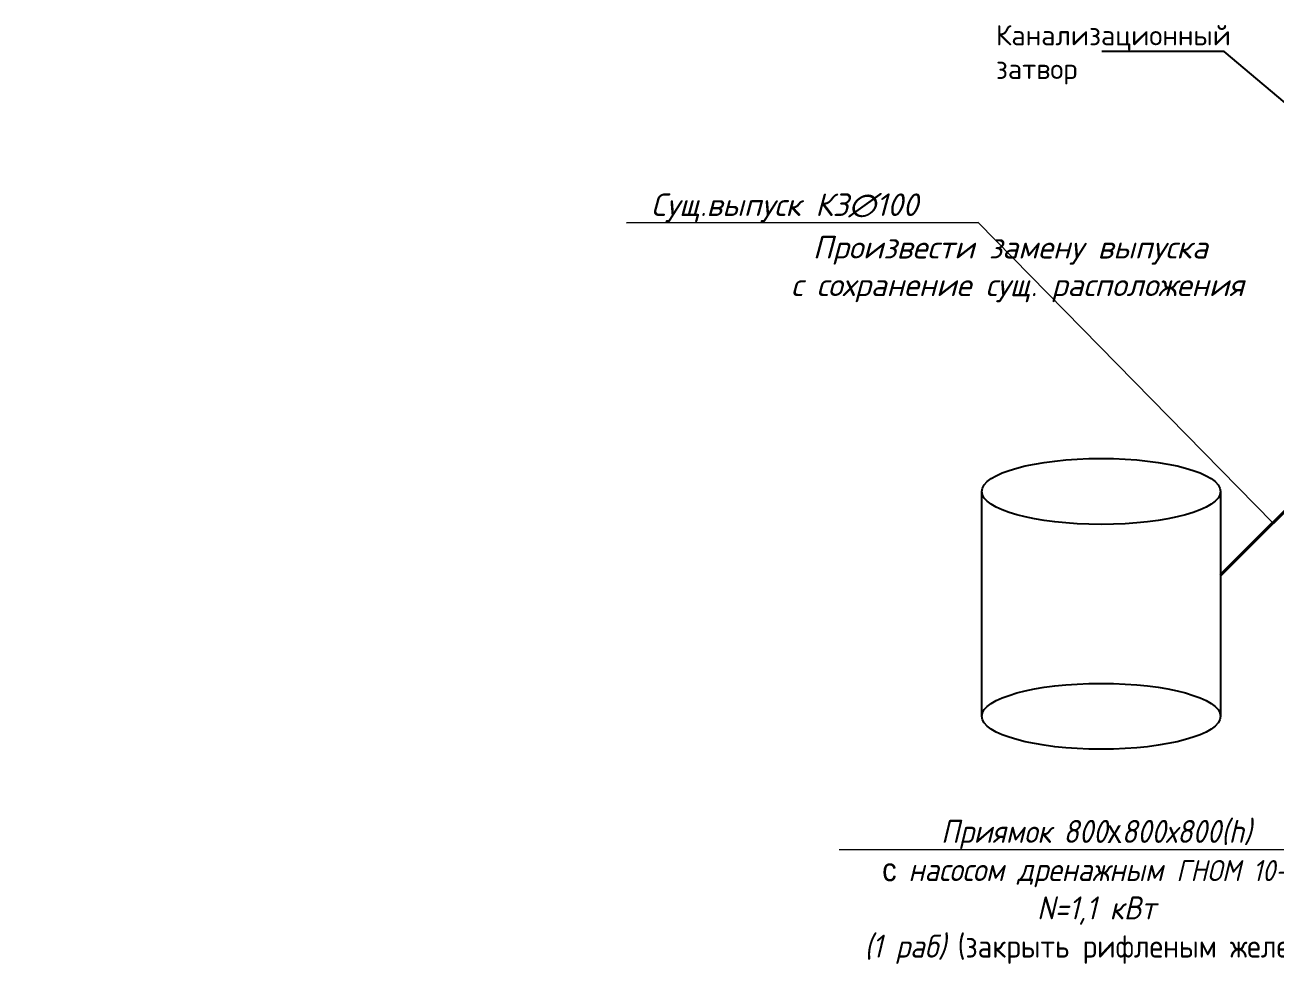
# Model space of a CAD drawing. Header units: millimetres. Extents: x -10178924 to 11692288, y -947381 to 58396.
# Drawn here: x -91077 to -77458, y 10861 to 21103 of the extents above; entities that cross this region are included whole.
import ezdxf
from ezdxf import colors
from ezdxf.entities.mleader import LeaderData, LeaderLine
from ezdxf.math import Vec2, Vec3

# ---------------------------------------------------------------- set-up
doc = ezdxf.new("R2010")
doc.units = ezdxf.units.MM
for name, color, linetype in [('!!!!!площадь', 210, 'Continuous'), ('_надписи канализация', 7, 'Continuous'), ('PDF __надписи канализация', 7, 'Continuous')]:
    doc.layers.add(name, color=color, linetype=linetype)
doc.layers.add('PDF _!К3', color=30, linetype='Continuous', true_color=0xff7f00)
doc.layers.add('PDF _Текст', color=7, linetype='Continuous', lineweight=5)
doc.styles.add('GOST 2.304', font='isocpeur.ttf')
doc.styles.add('ISOCPEUR', font='isocpeui.ttf', dxfattribs={"width": 0.9})
doc.styles.add('PDF ISOCPEUR Italic', font='isocpeui.ttf')

# ---------------------------------------------------------------- blocks, each defined once
blk = doc.blocks.new('_None')

msp = doc.modelspace()

# ---------------------------------------------------------------- linework, layer by layer
for p, q in [((-80651.4, 13571.1), (-80651.4, 16021.3)), ((-78051.6, 16021.3), (-78051.6, 13571.1))]:
    msp.add_line(p, q)
for centre in [(-79351.5, 16021.3), (-79351.5, 13571.1)]:
    msp.add_ellipse(centre, major_axis=(1299.9, 0), ratio=0.2763423)
at = {"layer": 'PDF _!К3', "lineweight": 40}
msp.add_lwpolyline([(-78051.6, 15108.2), (-76912.9, 16247), (-76798.6, 16526.3), (-76798.6, 19121.4)], dxfattribs=at)
at = {"layer": 'PDF __надписи канализация', "lineweight": 13}
msp.add_lwpolyline([(-77482.2, 15677.6), (-80690.1, 18951.9), (-84524.5, 18946.1), (-80690.1, 18951.9)], dxfattribs=at)

# ---------------------------------------------------------------- texts
at = {"layer": 'PDF _Текст', "char_height": 245.765, "attachment_point": 4, "style": 'PDF ISOCPEUR Italic'}
for s, insert in [('Сущ.выпуск К3∅100', (-84256.7, 19111.7)), ('\\pxqc;Произвести замену выпуска\\P с сохранение сущ. расположения', (-82887.3, 18443.5))]:
    msp.add_mtext(s, dxfattribs=dict(at, insert=insert))

# ---------------------------------------------------------------- leaders
at = {"layer": '!!!!!площадь', "color": 0}
ml = msp.add_multileader_mtext('Standard', dxfattribs=at)
ml.set_content('Канализационный затвор', style='GOST 2.304')
ml.set_leader_properties()
ml.set_arrow_properties(name='NONE')
ml.build(insert=Vec2(0, 0))
ml.multileader.update_dxf_attribs({"has_dogleg": 0, "text_left_attachment_type": 6, "text_right_attachment_type": 6, "dogleg_length": 0, "arrow_head_size": 250})
ctx = ml.context
ctx.base_point, ctx.char_height, ctx.arrow_head_size, ctx.landing_gap_size, ctx.plane_origin = Vec3(-80598.9, 20815.7), 220, 250, 100, Vec3(-75710, 19952.4)
ctx.left_attachment, ctx.right_attachment = 6, 6
notes = []
notes.append((ctx, [(1, (1, 1, 0), (-78011.9, 20815.7), (-1, 0), 0, [(0, [(-76439, 19485.5)], 0, [])])]))
ctx.mtext.insert, ctx.mtext.width, ctx.mtext.flow_direction = Vec3(-80498.9, 21101.7), 1220.729, 5
at = {"layer": '_надписи канализация', "lineweight": -2}
ml = msp.add_multileader_mtext('Standard', dxfattribs=at)
ml.set_content('\\A1;Гаситель напора', color=256, style='ISOCPEUR')
ml.set_leader_properties(lineweight=13)
ml.set_arrow_properties(name='NONE')
ml.build(insert=Vec2(0, 0))
ml.multileader.update_dxf_attribs({"text_left_attachment_type": 6, "text_right_attachment_type": 6, "dogleg_length": 100, "arrow_head_size": 300, "scale": 100})
ctx = ml.context
ctx.base_point, ctx.scale, ctx.char_height, ctx.arrow_head_size, ctx.landing_gap_size, ctx.plane_origin = Vec3(-133935.6, 12749.9), 100, 250, 300, 0.09, Vec3(-142698.1, 15081)
ctx.left_attachment, ctx.right_attachment, ctx.text_align_type = 6, 6, 1
notes.append((ctx, [(0, (1, 1, 0), (-134035.6, 12749.9), (1, 0), 100, [(1, [(-135708.9, 13639.6)], 0, [])])]))
ctx.mtext.insert, ctx.mtext.width, ctx.mtext.alignment, ctx.mtext.flow_direction = Vec3(-132610.5, 13074.9), 5926.326, 2, 5
ml = msp.add_multileader_mtext('Standard', dxfattribs=at)
ml.set_content('\\A1;Приямок{\\Fisocp3|c204; }800{\\fArial|b0|i0|c204|p34;х}800х800(h)\\P{\\fArial|b0|i0|c204|p34;с\\Fisocp3|c204; }насосом дренажным {\\A0;\\H0.91667x;ГНОМ 10-10\\A1;\\H1.09091x; \\PN=1,1 кВт \\P (1 раб)\\Fisocp3|c204; \\fISOCPEUR|b0|i0|c204|p34;(закрыть рифленым железом)}', color=256, style='ISOCPEUR')
ml.set_leader_properties(lineweight=13)
ml.set_arrow_properties(name='NONE')
ml.build(insert=Vec2(0, 0))
ml.multileader.update_dxf_attribs({"text_left_attachment_type": 6, "text_right_attachment_type": 6, "dogleg_length": 100, "arrow_head_size": 300, "scale": 100})
ctx = ml.context
ctx.base_point, ctx.scale, ctx.char_height, ctx.arrow_head_size, ctx.landing_gap_size, ctx.plane_origin = Vec3(-81834.3, 12117.1), 100, 250, 300, 0.09, Vec3(-80796.3, 12870.7)
ctx.left_attachment, ctx.right_attachment, ctx.text_align_type = 6, 6, 1
notes.append((ctx, [(1, (1, 1, 0), (-76379.4, 12117.1), (-1, 0), 100, [(1, [(-73807.1, 11110)], 0, [])])]))
ctx.mtext.insert, ctx.mtext.width, ctx.mtext.alignment, ctx.mtext.flow_direction = Vec3(-79404.5, 12442.1), 5926.326, 2, 5
for ctx, leaders in notes:
    for number, flags, end, landing, length, lines in leaders:
        leader = LeaderData()
        leader.index, (leader.has_last_leader_line, leader.has_dogleg_vector, leader.attachment_direction) = number, flags
        leader.last_leader_point, leader.dogleg_vector, leader.dogleg_length = Vec3(end), Vec3(landing), length
        for number, points, colour, breaks in lines:
            line = LeaderLine()
            line.index, line.vertices, line.color, line.breaks = number, Vec3.list(points), colors.encode_raw_color(colour), breaks
            leader.lines.append(line)
        ctx.leaders.append(leader)

doc.saveas('drawing.dxf')
